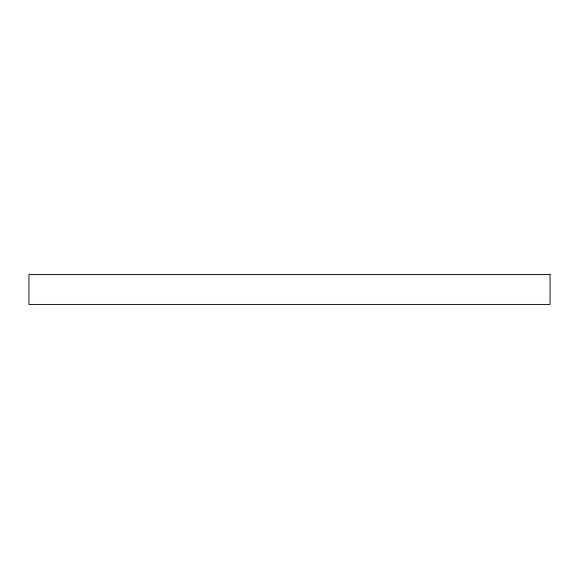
<?xml version="1.0" encoding="UTF-8"?>
<svg xmlns="http://www.w3.org/2000/svg" width="579" height="579" viewBox="0 0 579 579"><rect width="100%" height="100%" fill="white"/><g stroke="black" fill="none" stroke-linecap="round" stroke-linejoin="round"><path stroke-width="0.87" d="M550.05 274.576L28.95 274.576L28.95 304.424L550.05 304.424L550.05 274.576"/></g></svg>
